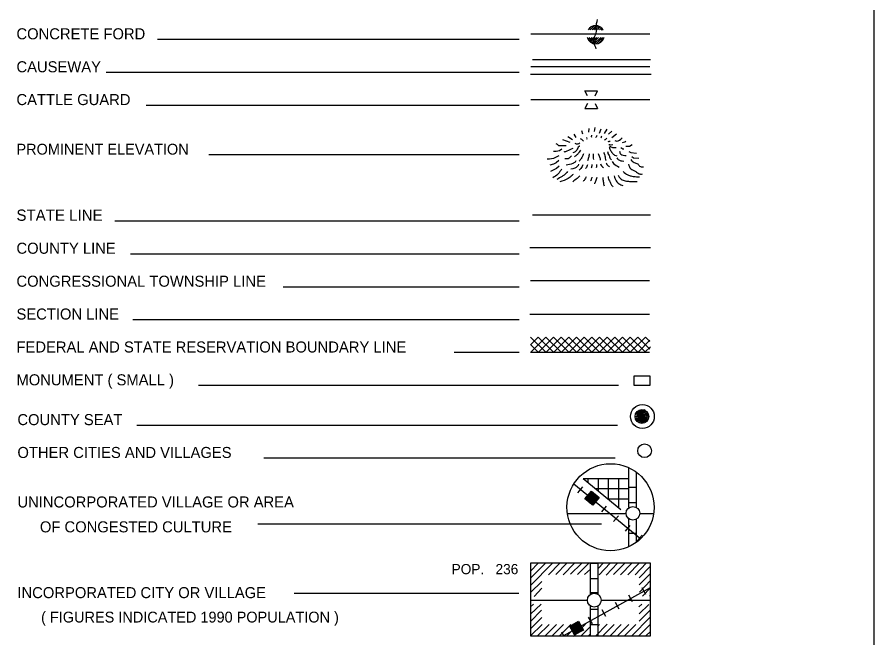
# Model space of a CAD drawing. Extents: x 1333229 to 1813251, y 16536411 to 16910478.
# Drawn here: x 1776188 to 1809805, y 16630620 to 16654985 of the extents above; entities that cross this region are included whole.
import ezdxf

# ---------------------------------------------------------------- set-up
doc = ezdxf.new("R2010")
doc.units = 0
doc.layers.add('L12', color=7, linetype='Continuous')
doc.layers.add('L23', color=7, linetype='Continuous')

msp = doc.modelspace()

# ---------------------------------------------------------------- linework, layer by layer
at = {"layer": 'L12'}
for p, q in [((1796347, 16654330), (1801020, 16654330)), ((1796347, 16653047), (1801020, 16653047)), ((1796347, 16651748), (1801020, 16651748)), ((1797778, 16635506), (1800080, 16635506)), ((1800624, 16635506), (1801162, 16635506)), ((1796321, 16632095), (1798565, 16632095)), ((1799103, 16632095), (1801004, 16632095))]:
    msp.add_line(p, q, dxfattribs=at)
at = {"layer": 'L23'}
for p, q in [((1809805, 16714379), (1809805, 16545417)), ((1798607, 16654483), (1798728, 16654615)), ((1798670, 16654483), (1798823, 16654631)), ((1798755, 16654483), (1798913, 16654642)), ((1798823, 16654483), (1798971, 16654642)), ((1798887, 16654483), (1799024, 16654615)), ((1798955, 16654483), (1799072, 16654600)), ((1799040, 16654483), (1799114, 16654563)), ((1799103, 16654483), (1799156, 16654531)), ((1799161, 16654483), (1799182, 16654499)), ((1781690, 16654114), (1795882, 16654114)), ((1798570, 16654167), (1798596, 16654182)), ((1798586, 16654114), (1798665, 16654182)), ((1798623, 16654072), (1798739, 16654182)), ((1798654, 16654040), (1798802, 16654182)), ((1798686, 16654008), (1798871, 16654182)), ((1798739, 16653982), (1798940, 16654182)), ((1798781, 16653955), (1799003, 16654182)), ((1798845, 16653950), (1799087, 16654182)), ((1798913, 16653939), (1799156, 16654182)), ((1798998, 16653955), (1799219, 16654182)), ((1796405, 16653316), (1801036, 16653316)), ((1779678, 16652820), (1795882, 16652820)), ((1796331, 16652741), (1801062, 16652741)), ((1798565, 16651896), (1798464, 16652097)), ((1798464, 16652097), (1798961, 16652097)), ((1798866, 16651896), (1798961, 16652097)), ((1798565, 16651595), (1798464, 16651400)), ((1798866, 16651595), (1798961, 16651400)), ((1781257, 16651532), (1795882, 16651532)), ((1798464, 16651400), (1798961, 16651400)), ((1783707, 16649589), (1795882, 16649589)), ((1796405, 16647228), (1801036, 16647228)), ((1780022, 16646991), (1795882, 16646991)), ((1796305, 16645940), (1801036, 16645940)), ((1780639, 16645697), (1795882, 16645697)), ((1796337, 16644646), (1801004, 16644646)), ((1786621, 16644403), (1795882, 16644403)), ((1796305, 16643321), (1801004, 16643321)), ((1780724, 16643115), (1795882, 16643115)), ((1796337, 16642428), (1796938, 16641832)), ((1796347, 16641837), (1796938, 16642428)), ((1796347, 16642133), (1796637, 16642428)), ((1796637, 16642428), (1797239, 16641832)), ((1796648, 16641837), (1797239, 16642428)), ((1796938, 16642428), (1797540, 16641832)), ((1796949, 16641837), (1797540, 16642428)), ((1797239, 16642428), (1797836, 16641832)), ((1797245, 16641837), (1797836, 16642428)), ((1797540, 16642428), (1798137, 16641832)), ((1797546, 16641837), (1798137, 16642428)), ((1797836, 16642428), (1798438, 16641832)), ((1797847, 16641837), (1798438, 16642428)), ((1798137, 16642428), (1798739, 16641832)), ((1798148, 16641837), (1798739, 16642428)), ((1798438, 16642428), (1799040, 16641832)), ((1798449, 16641837), (1799040, 16642428)), ((1798739, 16642428), (1799341, 16641832)), ((1798744, 16641837), (1799341, 16642428)), ((1799040, 16642428), (1799637, 16641832)), ((1799045, 16641837), (1799637, 16642428)), ((1799341, 16642428), (1799937, 16641832)), ((1799346, 16641837), (1799937, 16642428)), ((1799637, 16642428), (1800238, 16641832)), ((1799647, 16641837), (1800238, 16642428)), ((1799937, 16642428), (1800539, 16641832)), ((1799948, 16641837), (1800539, 16642428)), ((1800238, 16642428), (1800840, 16641832)), ((1800249, 16641837), (1800840, 16642428)), ((1800539, 16642428), (1801020, 16641948)), ((1800566, 16641853), (1801020, 16642307)), ((1800840, 16642428), (1801015, 16642254)), ((1796337, 16642133), (1796632, 16641837)), ((1796337, 16641832), (1801004, 16641832)), ((1800819, 16641837), (1801036, 16642048)), ((1795882, 16641821), (1793338, 16641821)), ((1783306, 16640533), (1799779, 16640533)), ((1780887, 16638970), (1799747, 16638970)), ((1785872, 16637681), (1799652, 16637681)), ((1800196, 16635738), (1800196, 16637296)), ((1798396, 16636879), (1800196, 16636879)), ((1798596, 16636731), (1798596, 16636879)), ((1798998, 16636388), (1798998, 16636879)), ((1799399, 16636087), (1799399, 16636879)), ((1799795, 16635738), (1799795, 16636879)), ((1800497, 16635738), (1800497, 16637111)), ((1798195, 16636314), (1798380, 16636546)), ((1798881, 16636477), (1800196, 16636477)), ((1800196, 16636530), (1800497, 16636530)), ((1798470, 16636071), (1799029, 16636129)), ((1798496, 16636097), (1798998, 16636145)), ((1798522, 16636124), (1798971, 16636171)), ((1798549, 16636155), (1798945, 16636198)), ((1798565, 16636182), (1798913, 16636224)), ((1798586, 16636213), (1798887, 16636240)), ((1798607, 16636240), (1798866, 16636261)), ((1798639, 16636271), (1798829, 16636287)), ((1798654, 16636298), (1798802, 16636303)), ((1798670, 16635944), (1798855, 16636182)), ((1798681, 16636319), (1798781, 16636330)), ((1798697, 16636345), (1798755, 16636345)), ((1798507, 16636055), (1799003, 16636103)), ((1798528, 16636029), (1798987, 16636081)), ((1798565, 16636007), (1798955, 16636044)), ((1798586, 16635986), (1798940, 16636023)), ((1798612, 16635965), (1798913, 16635997)), ((1798639, 16635939), (1798897, 16635971)), ((1798670, 16635912), (1798871, 16635939)), ((1798697, 16635897), (1798845, 16635912)), ((1798723, 16635870), (1798829, 16635881)), ((1798744, 16635854), (1798802, 16635854)), ((1799130, 16635564), (1799320, 16635796)), ((1799399, 16636081), (1800196, 16636081)), ((1800196, 16635928), (1800497, 16635928)), ((1799594, 16635189), (1799790, 16635411)), ((1800196, 16634196), (1800196, 16635289)), ((1800497, 16634381), (1800497, 16635289)), ((1785629, 16635094), (1799119, 16635094)), ((1800054, 16634804), (1800249, 16635036)), ((1800196, 16634730), (1800497, 16634730)), ((1800524, 16634423), (1800714, 16634656)), ((1796331, 16633241), (1796637, 16633557)), ((1796331, 16632961), (1796923, 16633557)), ((1796347, 16632686), (1797187, 16633536)), ((1797039, 16633098), (1797488, 16633547)), ((1797324, 16633103), (1797762, 16633547)), ((1797614, 16633098), (1798063, 16633557)), ((1797905, 16633114), (1798332, 16633536)), ((1798179, 16633103), (1798623, 16633557)), ((1798681, 16633547), (1798982, 16633547)), ((1798681, 16632327), (1798681, 16633547)), ((1798982, 16632338), (1798982, 16633547)), ((1798987, 16633346), (1799198, 16633563)), ((1799024, 16633098), (1799462, 16633547)), ((1799299, 16633087), (1799747, 16633547)), ((1799594, 16633103), (1800033, 16633547)), ((1799864, 16633098), (1800312, 16633547)), ((1800154, 16633098), (1800597, 16633547)), ((1800439, 16633098), (1800877, 16633547)), ((1800597, 16632982), (1801046, 16633431)), ((1798454, 16633103), (1798681, 16633320)), ((1800597, 16632697), (1801046, 16633146)), ((1796337, 16632406), (1796780, 16632839)), ((1798681, 16632945), (1798982, 16632945)), ((1800603, 16632412), (1801046, 16632866)), ((1796474, 16632248), (1796780, 16632565)), ((1800861, 16632327), (1800714, 16632586)), ((1800729, 16632253), (1801046, 16632581)), ((1787054, 16632369), (1795872, 16632369)), ((1798681, 16632406), (1798982, 16632406)), ((1800339, 16632037), (1800186, 16632295)), ((1801004, 16632253), (1801046, 16632295)), ((1796337, 16631836), (1796447, 16631947)), ((1796337, 16631546), (1796748, 16631947)), ((1798681, 16630695), (1798681, 16631878)), ((1798681, 16631746), (1798982, 16631746)), ((1798982, 16630695), (1798982, 16631878)), ((1799811, 16631746), (1799663, 16632005)), ((1800587, 16631836), (1800703, 16631947)), ((1800597, 16631561), (1800972, 16631936)), ((1796337, 16631260), (1796769, 16631704)), ((1796347, 16630986), (1796780, 16631419)), ((1798765, 16631165), (1798612, 16631429)), ((1799288, 16631456), (1799140, 16631715)), ((1800307, 16630695), (1801030, 16631429)), ((1800597, 16631271), (1801036, 16631715)), ((1796331, 16630695), (1796791, 16631144)), ((1796611, 16630695), (1797065, 16631139)), ((1796912, 16630706), (1797356, 16631139)), ((1797187, 16630695), (1797630, 16631144)), ((1797472, 16630695), (1797921, 16631144)), ((1797757, 16630706), (1798190, 16631139)), ((1797889, 16631044), (1797905, 16631097)), ((1797905, 16631012), (1797936, 16631113)), ((1797921, 16630986), (1797963, 16631128)), ((1797936, 16630965), (1797994, 16631144)), ((1797963, 16630923), (1798031, 16631171)), ((1797979, 16630886), (1798063, 16631187)), ((1797994, 16630864), (1798089, 16631202)), ((1798005, 16630827), (1798121, 16631213)), ((1798021, 16630680), (1798491, 16631155)), ((1798031, 16630796), (1798153, 16631239)), ((1798047, 16630764), (1798179, 16631245)), ((1798063, 16630738), (1798211, 16631271)), ((1798089, 16630754), (1798232, 16631239)), ((1798237, 16630870), (1798089, 16631139)), ((1798121, 16630769), (1798248, 16631213)), ((1798153, 16630791), (1798264, 16631171)), ((1798190, 16630806), (1798280, 16631144)), ((1798211, 16630822), (1798295, 16631113)), ((1798248, 16630838), (1798311, 16631086)), ((1798681, 16631144), (1798982, 16631144)), ((1798881, 16630690), (1799341, 16631155)), ((1798961, 16631065), (1799045, 16631144)), ((1799172, 16630706), (1799615, 16631144)), ((1799457, 16630695), (1799895, 16631144)), ((1799732, 16630690), (1800186, 16631144)), ((1800033, 16630711), (1800471, 16631144)), ((1800587, 16630695), (1801030, 16631139)), ((1797646, 16630706), (1797561, 16630849)), ((1798280, 16630864), (1798338, 16631055)), ((1798306, 16630870), (1798353, 16631023)), ((1798322, 16630706), (1798665, 16631044)), ((1798338, 16630886), (1798369, 16630996)), ((1798364, 16630907), (1798380, 16630965)), ((1798596, 16630690), (1798670, 16630769)), ((1800861, 16630695), (1801036, 16630864))]:
    msp.add_line(p, q, dxfattribs=at)
for points in [[(1798623, 16650470), (1798628, 16650613)], [(1798845, 16650497), (1798871, 16650650)], [(1799045, 16650433), (1799103, 16650597)], [(1799230, 16650412), (1799341, 16650581)], [(1797979, 16650164), (1797799, 16650280)], [(1798121, 16650254), (1798047, 16650396)], [(1798380, 16650391), (1798348, 16650528)], [(1799399, 16650391), (1799520, 16650507)], [(1799520, 16650264), (1799705, 16650407)], [(1797730, 16649932), (1797440, 16649932), (1797387, 16649979), (1797345, 16650016)], [(1797889, 16650064), (1797598, 16650175)], [(1799948, 16650064), (1800038, 16650095), (1800069, 16650122)], [(1800069, 16649916), (1800212, 16649916), (1800323, 16649979)], [(1797561, 16649800), (1797472, 16649742), (1797345, 16649715), (1797239, 16649715)], [(1800196, 16649705), (1800270, 16649678), (1800487, 16649647)], [(1797440, 16649546), (1797345, 16649483), (1797229, 16649441), (1797081, 16649414), (1796986, 16649404)], [(1797445, 16649356), (1797345, 16649266), (1797229, 16649214), (1797097, 16649171)], [(1800307, 16649515), (1800370, 16649462), (1800582, 16649446)], [(1797456, 16649140), (1797356, 16649039), (1797245, 16648987), (1797113, 16648923)], [(1800545, 16639498), (1800814, 16639572), (1800524, 16639487), (1800840, 16639545), (1800502, 16639440), (1800840, 16639524), (1800846, 16639529), (1800465, 16639413), (1800904, 16639498), (1800487, 16639366), (1800920, 16639445), (1800455, 16639297), (1800941, 16639413), (1800444, 16639213), (1800941, 16639355), (1800497, 16639197), (1800946, 16639313), (1800497, 16639128), (1800904, 16639255), (1800587, 16639086), (1800888, 16639197), (1800687, 16639070), (1800888, 16639149), (1800920, 16639271), (1800502, 16639170)], [(1798396, 16636879), (1799879, 16635664)], [(1798031, 16636662), (1800656, 16634513)], [(1797857, 16633547), (1796331, 16633547), (1796331, 16630695), (1801046, 16630695), (1801046, 16633547), (1797857, 16633547)], [(1797641, 16630711), (1801036, 16632596)]]:
    msp.add_lwpolyline(points, dxfattribs=at)
for points in [[(1801030, 16640533), (1801030, 16640887), (1800381, 16640887), (1800381, 16640533)], [(1798470, 16636071), (1798723, 16636382), (1799029, 16636129), (1798781, 16635823)], [(1798063, 16630738), (1797873, 16631081), (1798211, 16631271), (1798406, 16630928)]]:
    msp.add_lwpolyline(points, close=True, dxfattribs=at)
for centre, radius in [((1800722, 16639309), 469), ((1800704, 16639309), 269), ((1800808, 16637966), 269), ((1800349, 16635509), 269), ((1798832, 16632100), 269)]:
    msp.add_circle(centre, radius, dxfattribs=at)
for start, end in [(33.1356, 146.8644), (198.6495, 341.3505)]:
    msp.add_arc((1798888, 16654294), 355, start, end, dxfattribs=at)
msp.add_ellipse((1799472, 16635747), major_axis=(-10, -1709), ratio=0.999925, dxfattribs=at)
for points in [[(1798913, 16653739), (1798829, 16654167), (1798913, 16654372), (1798913, 16654573), (1798961, 16654895)], [(1798549, 16650196), (1798549, 16650249), (1798538, 16650254)], [(1798739, 16650254), (1798728, 16650307), (1798744, 16650354)], [(1798897, 16650264), (1798929, 16650307), (1798945, 16650349)], [(1799098, 16650249), (1799114, 16650275), (1799130, 16650322)], [(1799230, 16650164), (1799304, 16650206), (1799330, 16650238)], [(1799647, 16650138), (1799721, 16650122), (1799932, 16650249)], [(1798269, 16649921), (1798237, 16649905), (1798148, 16649763), (1798063, 16649689), (1797989, 16649657)], [(1798269, 16650032), (1798190, 16649995), (1798089, 16650021)], [(1798406, 16650122), (1798348, 16650180), (1798295, 16650212)], [(1799362, 16650117), (1799415, 16650106), (1799457, 16650122)], [(1799404, 16649990), (1799446, 16649979), (1799563, 16649979)], [(1799420, 16649900), (1799457, 16649779), (1799536, 16649662), (1799631, 16649573), (1799721, 16649546)], [(1799436, 16649932), (1799547, 16649874), (1799695, 16649863)], [(1797989, 16649831), (1797762, 16649721), (1797641, 16649689)], [(1798295, 16649763), (1798248, 16649689), (1798174, 16649599), (1798089, 16649530), (1798053, 16649504)], [(1798406, 16649620), (1798364, 16649499), (1798280, 16649383), (1798248, 16649330)], [(1798639, 16649615), (1798607, 16649472), (1798570, 16649346)], [(1798797, 16649620), (1798786, 16649499), (1798802, 16649398)], [(1798987, 16649631), (1799045, 16649499), (1799072, 16649367)], [(1799198, 16649678), (1799262, 16649499), (1799277, 16649398), (1799304, 16649356)], [(1799357, 16649715), (1799373, 16649631), (1799415, 16649557), (1799457, 16649441), (1799515, 16649383)], [(1799821, 16649721), (1799874, 16649604), (1800091, 16649557)], [(1799879, 16649874), (1799953, 16649816), (1799996, 16649816)], [(1797947, 16649541), (1797889, 16649488), (1797804, 16649425), (1797678, 16649425)], [(1798116, 16649346), (1798079, 16649298), (1797989, 16649240), (1797736, 16649171)], [(1799082, 16649229), (1799114, 16649145), (1799198, 16649087)], [(1799299, 16649272), (1799330, 16649198), (1799431, 16649113)], [(1799536, 16649324), (1799594, 16649245), (1799805, 16649097)], [(1799721, 16649456), (1799774, 16649398), (1799996, 16649330)], [(1800265, 16649398), (1800397, 16649282), (1800539, 16649224), (1800613, 16649140), (1800761, 16649108)], [(1797556, 16649013), (1797488, 16648928), (1797414, 16648828), (1797202, 16648680)], [(1797789, 16648923), (1797678, 16648807), (1797577, 16648733), (1797371, 16648612)], [(1798221, 16649208), (1798179, 16649129), (1797915, 16649013)], [(1798380, 16649187), (1798353, 16649124), (1798248, 16648981)], [(1798570, 16649187), (1798549, 16649124), (1798496, 16649039)], [(1798744, 16649198), (1798728, 16649108), (1798713, 16649066)], [(1798924, 16649198), (1798924, 16649156), (1798913, 16649071)], [(1799964, 16648923), (1800154, 16648791), (1800270, 16648754), (1800444, 16648723), (1800613, 16648712)], [(1800180, 16649214), (1800265, 16649029), (1800465, 16648923), (1800587, 16648839), (1800724, 16648828)], [(1798005, 16648807), (1797963, 16648770), (1797804, 16648649), (1797482, 16648517)], [(1798264, 16648754), (1798163, 16648654), (1797989, 16648522)], [(1798512, 16648712), (1798470, 16648622), (1798396, 16648532)], [(1798744, 16648707), (1798707, 16648591), (1798686, 16648554)], [(1798940, 16648696), (1798913, 16648606), (1798855, 16648474), (1798839, 16648437)], [(1799172, 16648696), (1799172, 16648596), (1799182, 16648564), (1799198, 16648432), (1799219, 16648363)], [(1799378, 16648733), (1799399, 16648622), (1799457, 16648506), (1799494, 16648422), (1799563, 16648321)], [(1799615, 16648754), (1799637, 16648664), (1799695, 16648554), (1799805, 16648448), (1799953, 16648374)], [(1799774, 16648781), (1799832, 16648680), (1799969, 16648580), (1800138, 16648548), (1800297, 16648532), (1800524, 16648532)]]:
    msp.add_spline(points, degree=3, dxfattribs=at)

# ---------------------------------------------------------------- texts
for s, height, p in [('CONCRETE FORD', 433.31, (1776162, 16654114)), ('CAUSEWAY', 433.3, (1776162, 16652820)), ('CATTLE GUARD', 433.31, (1776162, 16651532)), ('PROMINENT ELEVATION', 425.01, (1776162, 16649589)), ('STATE LINE', 441.6, (1776162, 16646991)), ('COUNTY LINE', 433.31, (1776162, 16645697)), ('CONGRESSIONAL TOWNSHIP LINE', 433.31, (1776162, 16644403)), ('SECTION LINE', 433.31, (1776162, 16643115)), ('FEDERAL AND STATE RESERVATION BOUNDARY LINE', 433.31, (1776162, 16641821)), ('MONUMENT ( SMALL )', 433.31, (1776162, 16640533)), ('COUNTY SEAT', 433.31, (1776199, 16638970)), ('OTHER CITIES AND VILLAGES', 433.31, (1776199, 16637681)), ('UNINCORPORATED VILLAGE OR AREA', 433.31, (1776199, 16635738)), ('OF CONGESTED CULTURE', 433.31, (1777081, 16634761)), ('POP.   236', 400, (1793237, 16633119)), ('INCORPORATED CITY OR VILLAGE', 433.31, (1776199, 16632179)), ('( FIGURES INDICATED 1990 POPULATION )', 425.01, (1777128, 16631223))]:
    msp.add_text(s, height=height, dxfattribs=at).set_placement(p)

doc.saveas('drawing.dxf')
